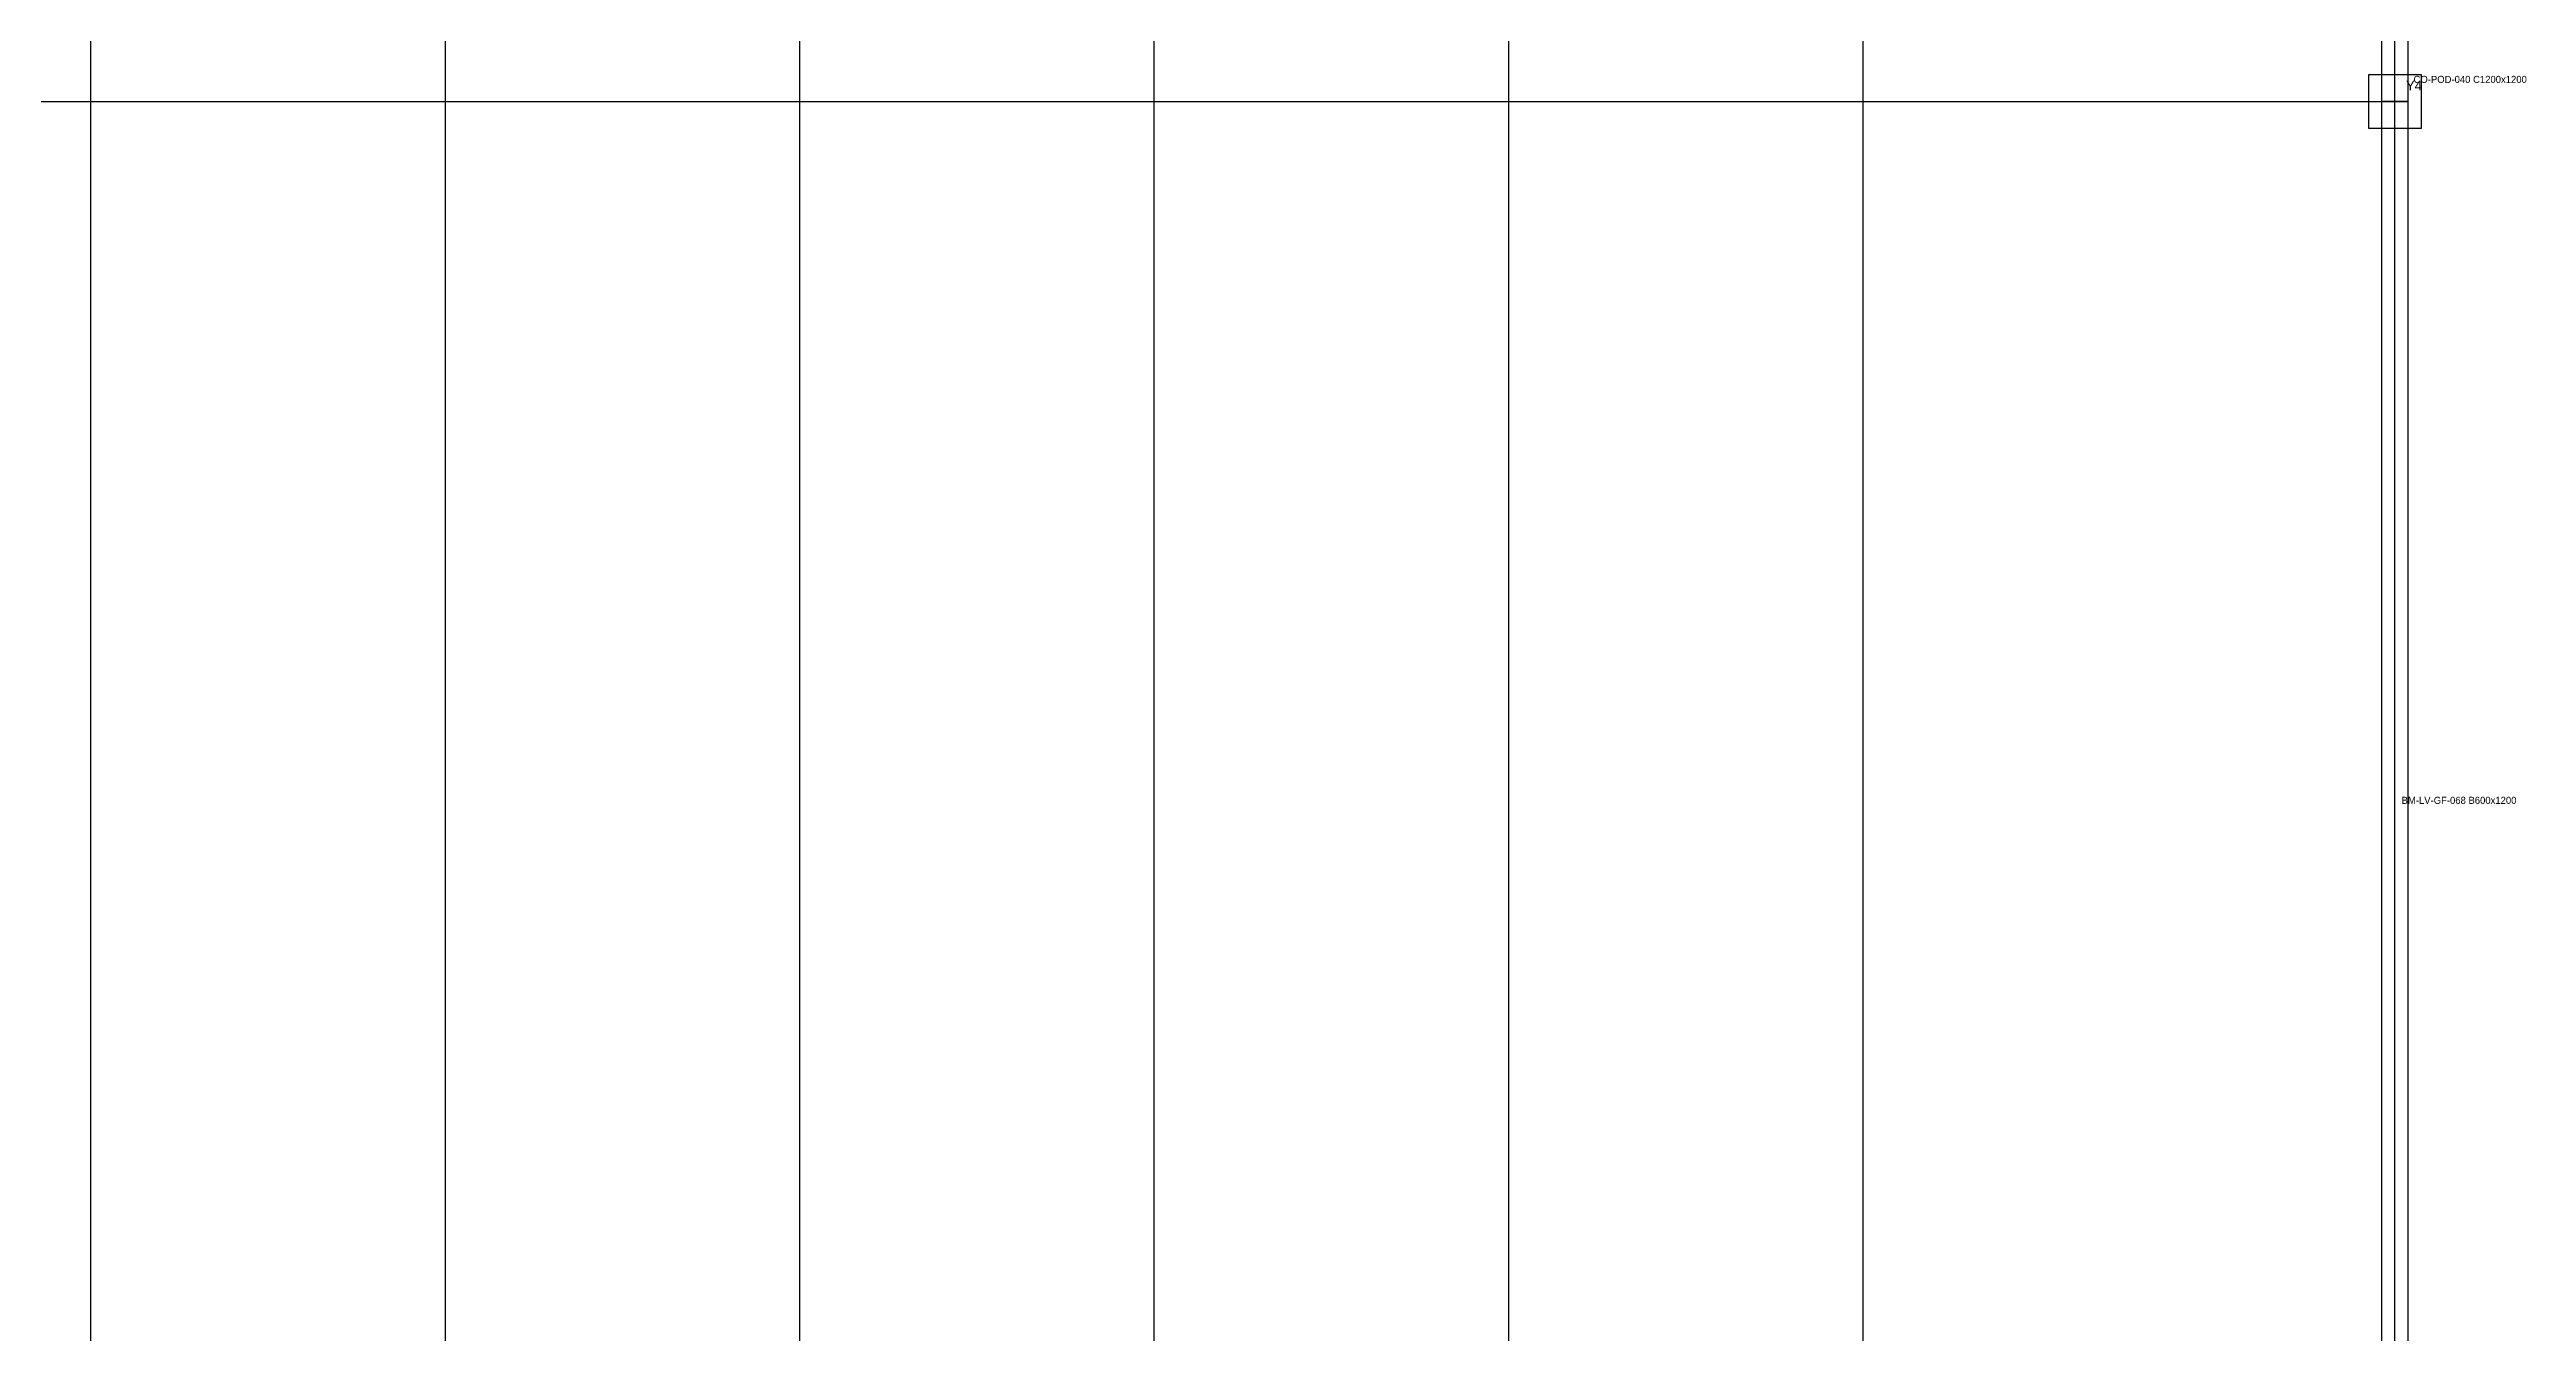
# Model space of a CAD drawing. Header units: millimetres. Extents: x -600 to 226982, y -254450 to 109948.
# Drawn here: x 170067 to 225969, y 45221 to 74174 of the extents above; entities that cross this region are included whole.
import ezdxf

# ---------------------------------------------------------------- set-up
doc = ezdxf.new("R2010")
doc.units = ezdxf.units.MM
for name, color, linetype in [('LV-GF_BEAM', 5, 'Continuous'), ('LV-GF_BOUNDARY', 6, 'Continuous'), ('LV-GF_COLUMN', 1, 'Continuous'), ('LV-GF_GRID', 8, 'Continuous'), ('LV-GF_SLAB', 7, 'Continuous'), ('TEXT', 7, 'Continuous')]:
    doc.layers.add(name, color=color, linetype=linetype)

msp = doc.modelspace()

# ---------------------------------------------------------------- linework, layer by layer
at = {"layer": 'LV-GF_BEAM'}
for points in [[(222700, 73000), (223300, 73000), (223300, 99000), (222700, 99000), (222700, 73000)], [(222700, 41000), (223300, 41000), (223300, 73000), (222700, 73000), (222700, 41000)]]:
    msp.add_lwpolyline(points, close=True, dxfattribs=at)
at = {"layer": 'LV-GF_BOUNDARY'}
msp.add_lwpolyline([(119000, 0), (223000, 0), (223000, 102000), (119000, 102000), (119000, 0)], close=True, dxfattribs=at)
at = {"layer": 'LV-GF_COLUMN'}
msp.add_lwpolyline([(222400, 72400), (223600, 72400), (223600, 73600), (222400, 73600), (222400, 72400)], close=True, dxfattribs=at)
at = {"layer": 'LV-GF_GRID'}
for points in [[(171000, 0), (171000, 102000)], [(179000, 0), (179000, 102000)], [(187000, 0), (187000, 102000)], [(195000, 0), (195000, 102000)], [(203000, 0), (203000, 102000)], [(211000, 0), (211000, 102000)], [(223000, 0), (223000, 102000)], [(119000, 73000), (223000, 73000)]]:
    msp.add_lwpolyline(points, dxfattribs=at)
at = {"layer": 'LV-GF_SLAB'}
msp.add_lwpolyline([(119000, 0), (223000, 0), (223000, 102000), (119000, 102000), (119000, 0)], close=True, dxfattribs=at)

# ---------------------------------------------------------------- texts
at = {"layer": 'TEXT'}
for s, height, p in [('Y4', 220, (223250, 73250)), ('CO-POD-040 C1200x1200', 160, (223420, 73420)), ('BM-LV-GF-068 B600x1200', 160, (223150, 57150))]:
    msp.add_text(s, height=height, dxfattribs=at).set_placement(p)

doc.saveas('drawing.dxf')
